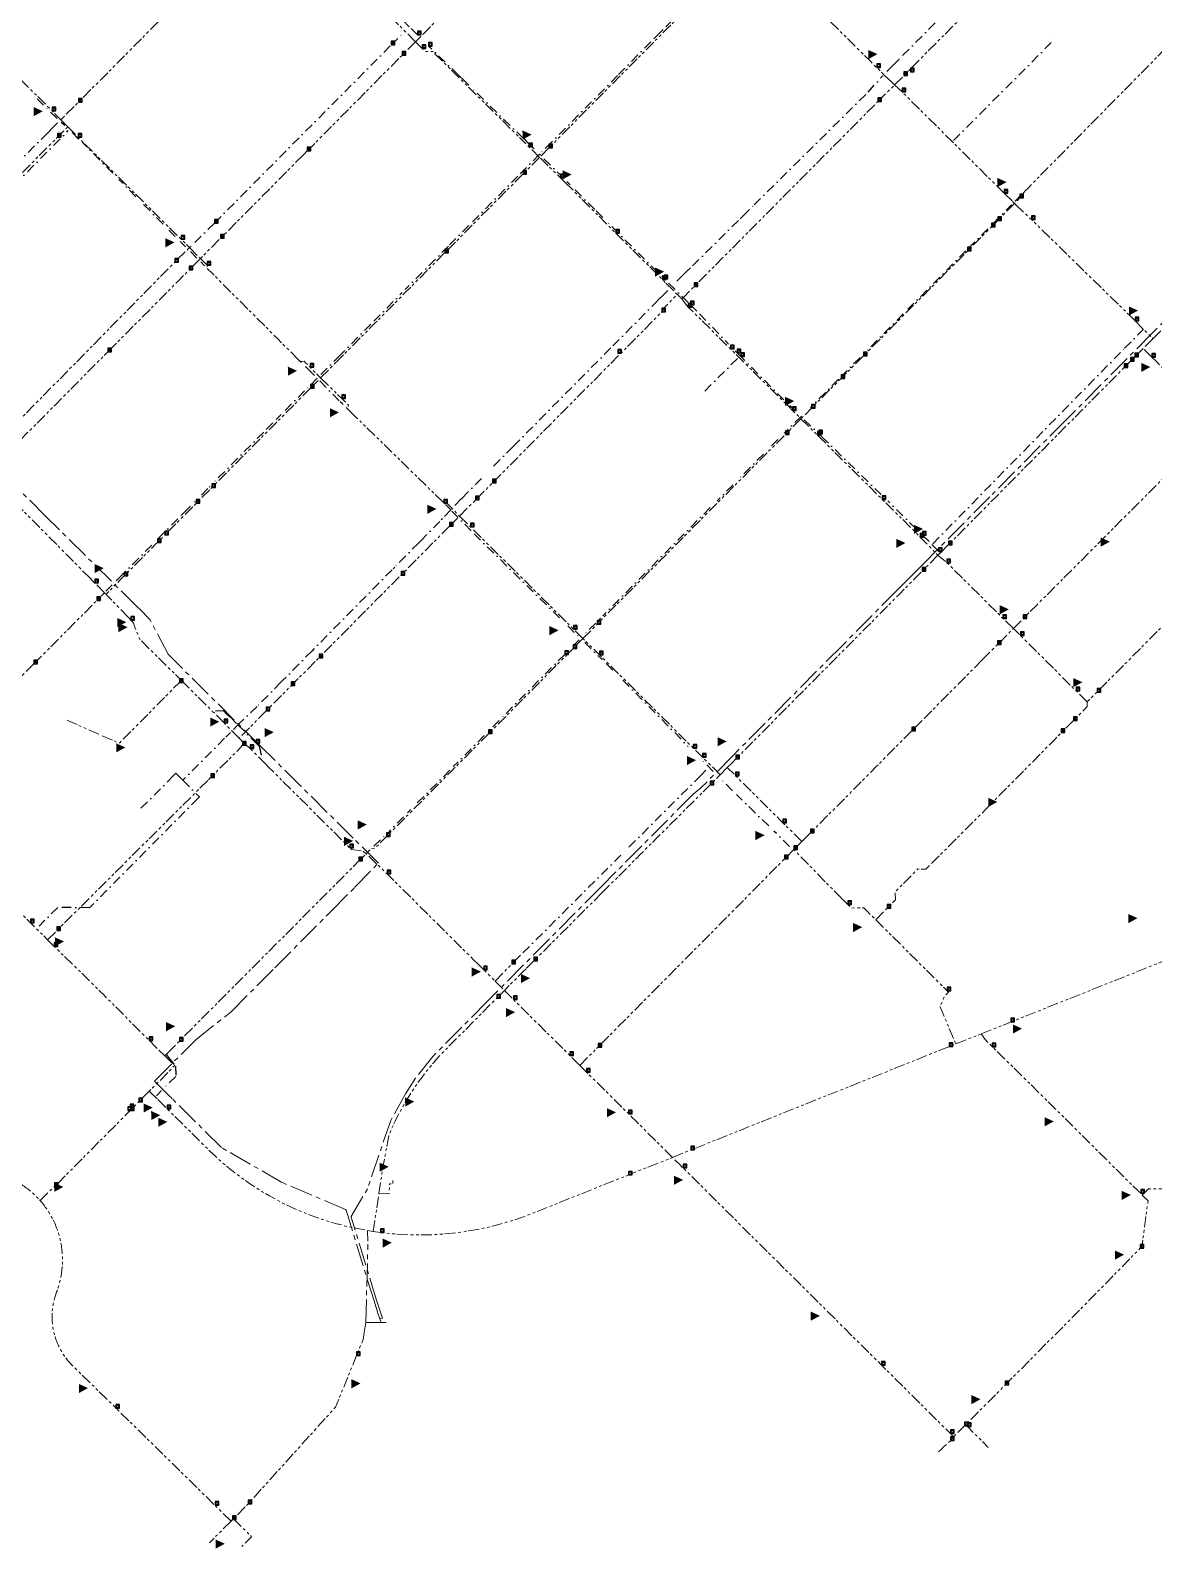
# Model space of a CAD drawing. Header units: millimetres. Extents: x 489358 to 493084, y 5457635 to 5460242.
# Drawn here: x 490658 to 491272, y 5457635 to 5458465 of the extents above; entities that cross this region are included whole.
import ezdxf

# ---------------------------------------------------------------- set-up
doc = ezdxf.new("R2010")
doc.units = ezdxf.units.MM
doc.header["$LTSCALE"] = 10
for name, pattern in [('CENTER', [2, 1.25, -0.25, 0.25, -0.25]), ('DASHDOT', [1, 0.5, -0.25, 0, -0.25]), ('PIPE', [1.305, 0.6, -0.15, 0.15, -0.15, 0.15, -0.105])]:
    doc.linetypes.add(name, pattern=pattern)
for name, color, linetype in [('Abandoned Mains', 10, 'Continuous'), ('Control Valves', 10, 'Continuous'), ('DFPS Mains', 10, 'Continuous'), ('Distribution Mains', 10, 'Continuous'), ('Hydrants', 10, 'Continuous'), ('Transmission Mains', 10, 'Continuous')]:
    doc.layers.add(name, color=color, linetype=linetype)

# ---------------------------------------------------------------- blocks, each defined once
blk = doc.blocks.new('SUPPLYPOINT')
at = {"linetype": 'Continuous'}
h = blk.add_hatch(color=256, dxfattribs=at)
h.paths.add_polyline_path([(0, 3.90525), (0, 0), (3.90525, 0), (3.90525, 3.90525)])
h.paths.add_polyline_path([(3.254375, 1.952625, -1), (0.650875, 1.952625, -1)], flags=16)
blk.add_lwpolyline([(0, 0), (3.90525, 0), (3.90525, 3.90525), (0, 3.90525)], close=True)
blk.add_circle((1.952625, 1.952625), 1.30175)
blk = doc.blocks.new('DAR')
blk.add_solid([(-2.25, 0.34), (-2.24, -0.41), (0, 0)])

msp = doc.modelspace()

# ---------------------------------------------------------------- linework, layer by layer
at = {"layer": 'Abandoned Mains', "color": 40, "linetype": 'DASHDOT', "lineweight": -3, "true_color": 0xffaa00}
for points in [[(491173.543, 5458490.43, 0), (491132.422, 5458448.881, 0), (491129.386, 5458445.814, 0), (491124.968, 5458441.354, 0)], [(490869.388, 5458462.31, 0), (490864.838, 5458466.76, 0), (490860.088, 5458471.51, 0), (490859.438, 5458472.15, 0)], [(490747.59, 5458348.832, 0), (490758.442, 5458359.511, 0), (490854.988, 5458456.859, 0), (490861.054, 5458462.956, 0)], [(490998.488, 5458460.099, 0), (491000.036, 5458461.662, 0), (491005.009, 5458466.666, 0), (491008.744, 5458470.425, 0)], [(490897.478, 5458434.77, 0), (490894.858, 5458437.32, 0), (490891.718, 5458440.38, 0), (490875.438, 5458456.26, 0)], [(490996.958, 5458458.555, 0), (490978.657, 5458440.087, 0), (490942.688, 5458403.811, 0), (490936.039, 5458397.111, 0)], [(491162.287, 5458404.564, 0), (491218.821, 5458461.248, 0)], [(491045.667, 5458361.844, 0), (491047.176, 5458363.337, 0), (491053.348, 5458369.443, 0), (491115.686, 5458431.114, 0), (491123.651, 5458439.964, 0)], [(490927.188, 5458405.809, 0), (490899.363, 5458432.931, 0)], [(490665.029, 5458423.865, 0), (490660.932, 5458427.929, 0)], [(490672.334, 5458416.616, 0), (490667.914, 5458421.003, 0)], [(490672.672, 5458414.24, 0), (490670.244, 5458411.812, 0)], [(490676.567, 5458412.785, 0), (490674.544, 5458414.412, 0)], [(490670.244, 5458411.812, 0), (490667.245, 5458408.762, 0), (490557.448, 5458299.909, 0)], [(490641.883, 5458373.186, 0), (490670.545, 5458402.062, 0), (490678.42, 5458409.983, 0)], [(490684.017, 5458405.318, 0), (490678.902, 5458410.578, 0)], [(490927.565, 5458405.441, 0), (490927.188, 5458405.809, 0)], [(490927.565, 5458405.441, 0), (490928.889, 5458404.151, 0), (490929.539, 5458403.511, 0)], [(490702.838, 5458386.706, 0), (490686.149, 5458403.624, 0)], [(490936.039, 5458397.111, 0), (490924.239, 5458385.161, 0), (490899.012, 5458359.759, 0)], [(490929.539, 5458403.511, 0), (490936.039, 5458397.111, 0)], [(490936.039, 5458397.111, 0), (490936.514, 5458396.634, 0)], [(490949.139, 5458383.961, 0), (490937.141, 5458396.005, 0)], [(490715.494, 5458373.88, 0), (490706.118, 5458383.381, 0)], [(490951.482, 5458381.652, 0), (490951.055, 5458382.074, 0)], [(490951.908, 5458381.23, 0), (490951.482, 5458381.652, 0)], [(490952.839, 5458380.311, 0), (490951.908, 5458381.23, 0)], [(490970.587, 5458362.567, 0), (490966.199, 5458366.951, 0), (490952.839, 5458380.311, 0)], [(491196.019, 5458371.534, 0), (491199.683, 5458375.254, 0)], [(490730.288, 5458358.887, 0), (490719.003, 5458370.324, 0)], [(491183.924, 5458359.268, 0), (491194.052, 5458369.524, 0)], [(490736.961, 5458352.125, 0), (490732.318, 5458356.83, 0)], [(490897.491, 5458358.226, 0), (490886.22, 5458346.87, 0), (490862.614, 5458323.1, 0)], [(491000.585, 5458332.586, 0), (490972.449, 5458360.702, 0)], [(491044.74, 5458360.927, 0), (491018.478, 5458334.942, 0)], [(491181.065, 5458356.395, 0), (491170.573, 5458345.835, 0)], [(490742.646, 5458346.443, 0), (490739.63, 5458349.428, 0)], [(490748.793, 5458340.361, 0), (490744.989, 5458344.124, 0)], [(491169.06, 5458344.311, 0), (491137.409, 5458312.4, 0)], [(490752.979, 5458336.172, 0), (490750.93, 5458338.224, 0)], [(491004.512, 5458328.642, 0), (491002.949, 5458330.202, 0)], [(491011.153, 5458327.677, 0), (491013.488, 5458330.012, 0), (491016.088, 5458332.582, 0)], [(491018.478, 5458334.942, 0), (491016.088, 5458332.582, 0)], [(491002.352, 5458318.843, 0), (491004.535, 5458321.038, 0), (491006.188, 5458322.699, 0)], [(491017.321, 5458315.987, 0), (491005.126, 5458328.044, 0)], [(490816.506, 5458276.642, 0), (490826.141, 5458286.36, 0), (490845.47, 5458305.84, 0), (490861.045, 5458321.519, 0)], [(490976.051, 5458292.308, 0), (490998.69, 5458315.162, 0), (491002.352, 5458318.843, 0)], [(491018.539, 5458314.762, 0), (491023.489, 5458309.842, 0), (491039.408, 5458293.355, 0)], [(491134.806, 5458309.778, 0), (491114.63, 5458289.449, 0)], [(491151.04, 5458184.215, 0), (491255.788, 5458291.067, 0), (491266.138, 5458301.467, 0)], [(490974.975, 5458291.222, 0), (490921.591, 5458237.311, 0)], [(491044.419, 5458288.193, 0), (491042.942, 5458289.699, 0)], [(490805.88, 5458283.24, 0), (490805.289, 5458283.82, 0)], [(490809.541, 5458279.61, 0), (490808.121, 5458281.03, 0)], [(491044.174, 5458285.538, 0), (491025.034, 5458266.275, 0)], [(491046.039, 5458286.613, 0), (491044.419, 5458288.193, 0)], [(491069.649, 5458262.815, 0), (491046.039, 5458286.613, 0)], [(491111.223, 5458286.013, 0), (491101.817, 5458276.532, 0)], [(490809.541, 5458279.61, 0), (490814.541, 5458274.66, 0), (490807.641, 5458267.76, 0), (490797.08, 5458257.108, 0)], [(490816.005, 5458273.167, 0), (490826.691, 5458262.26, 0)], [(491099.384, 5458274.08, 0), (491084.139, 5458258.714, 0)], [(490828.751, 5458260.222, 0), (490827.991, 5458260.96, 0), (490827.104, 5458261.839, 0)], [(490831.334, 5458257.701, 0), (490830.404, 5458258.609, 0)], [(491074.239, 5458258.214, 0), (491072.919, 5458259.534, 0)], [(490790.223, 5458250.2, 0), (490785.328, 5458245.259, 0), (490757.878, 5458217.555, 0)], [(490794.881, 5458254.89, 0), (490793.473, 5458253.47, 0), (490792.063, 5458252.051, 0)], [(491079.157, 5458253.891, 0), (491069.792, 5458244.663, 0)], [(491080.77, 5458251.948, 0), (491088.74, 5458244.265, 0), (491090.34, 5458242.695, 0), (491122.693, 5458211.126, 0)], [(491066.35, 5458241.198, 0), (491060.351, 5458235.155, 0)], [(490921.591, 5458237.311, 0), (490908.497, 5458224.194, 0)], [(491058.401, 5458233.191, 0), (491045.192, 5458219.888, 0)], [(490754.745, 5458214.392, 0), (490749.818, 5458209.419, 0)], [(490755.888, 5458215.545, 0), (490755.536, 5458215.19, 0)], [(490904.398, 5458219.882, 0), (490896.892, 5458212.361, 0), (490893.242, 5458208.711, 0)], [(491041.817, 5458216.488, 0), (491033.091, 5458207.696, 0)], [(490747.785, 5458207.367, 0), (490747.433, 5458207.011, 0)], [(490887.534, 5458202.669, 0), (490884.587, 5458205.69, 0)], [(490893.242, 5458208.711, 0), (490887.534, 5458202.669, 0)], [(491142.625, 5458191.695, 0), (491141.891, 5458192.383, 0), (491126.34, 5458207.585, 0)], [(490727.704, 5458187.1, 0), (490740.374, 5458199.886, 0), (490741.078, 5458200.597, 0), (490743.078, 5458202.615, 0), (490745.215, 5458204.773, 0)], [(490887.534, 5458202.669, 0), (490882.992, 5458197.861, 0), (490882.347, 5458197.203, 0)], [(490898.64, 5458191.286, 0), (490887.534, 5458202.669, 0)], [(491029.389, 5458204.004, 0), (490970.644, 5458144.771, 0)], [(490881.522, 5458196.366, 0), (490871.286, 5458186.005, 0)], [(490900.255, 5458189.66, 0), (490948.854, 5458141.896, 0)], [(491144.13, 5458190.195, 0), (491145.44, 5458188.915, 0), (491150.53, 5458183.705, 0), (491154.19, 5458179.966, 0)], [(490724.119, 5458183.481, 0), (490709.338, 5458168.564, 0), (490708.198, 5458167.414, 0), (490703.956, 5458163.171, 0)], [(490870.022, 5458184.725, 0), (490857.586, 5458172.139, 0)], [(490871.286, 5458186.005, 0), (490870.022, 5458184.725, 0)], [(490855.438, 5458169.963, 0), (490811.695, 5458125.685, 0), (490795.815, 5458109.611, 0)], [(490856.94, 5458171.361, 0), (490855.997, 5458170.507, 0)], [(490702.541, 5458161.757, 0), (490698.299, 5458157.514, 0)], [(490951.467, 5458139.289, 0), (490956.822, 5458133.934, 0)], [(490966.765, 5458140.847, 0), (490960.424, 5458134.421, 0)], [(490969.401, 5458143.501, 0), (490968.414, 5458142.518, 0)], [(490957.787, 5458131.754, 0), (490952.48, 5458126.416, 0)], [(490949.793, 5458123.713, 0), (490915.629, 5458089.27, 0)], [(490960.728, 5458130.168, 0), (490970.261, 5458120.922, 0)], [(490972.537, 5458118.653, 0), (490977.755, 5458113.453, 0)], [(490794.746, 5458108.521, 0), (490781.696, 5458095.312, 0), (490771.197, 5458085.213, 0)], [(490795.815, 5458109.611, 0), (490794.746, 5458108.521, 0)], [(490981.511, 5458109.682, 0), (491017.328, 5458073.436, 0)], [(490759.018, 5458092.799, 0), (490763.197, 5458093.112, 0), (490764.688, 5458091.658, 0), (490765.807, 5458090.562, 0), (490766.897, 5458089.512, 0)], [(490766.897, 5458089.512, 0), (490771.197, 5458085.213, 0)], [(490767.074, 5458081.007, 0), (490764.662, 5458078.568, 0)], [(490771.197, 5458085.213, 0), (490768.76, 5458082.718, 0)], [(490771.197, 5458085.213, 0), (490781.147, 5458075.263, 0)], [(490914.032, 5458087.66, 0), (490909.031, 5458082.618, 0)], [(490763.961, 5458077.863, 0), (490741.149, 5458054.915, 0)], [(490781.147, 5458075.263, 0), (490782.897, 5458073.563, 0), (490784.135, 5458067.367, 0)], [(490905.798, 5458079.358, 0), (490888.93, 5458062.354, 0)], [(491030.996, 5458059.699, 0), (491025.161, 5458065.637, 0)], [(490737.249, 5458058.765, 0), (490735.999, 5458057.465, 0), (490716.851, 5458038.216, 0)], [(490737.249, 5458058.765, 0), (490738.149, 5458057.915, 0), (490741.149, 5458054.915, 0)], [(490886.994, 5458060.394, 0), (490867.87, 5458041.122, 0)], [(491026.968, 5458060.419, 0), (491024.194, 5458057.614, 0), (490984.706, 5458018.201, 0)], [(490741.149, 5458054.915, 0), (490750.199, 5458045.864, 0), (490749.349, 5458045.014, 0), (490690.153, 5457985.268, 0), (490672.704, 5457985.418, 0)], [(491041.581, 5458049.215, 0), (491034.817, 5458055.855, 0)], [(491061.301, 5458029.938, 0), (491043.67, 5458047.172, 0)], [(490861.771, 5458034.971, 0), (490853.601, 5458026.732, 0)], [(490865.695, 5458038.93, 0), (490863.891, 5458037.11, 0)], [(490845.521, 5458018.832, 0), (490851.796, 5458024.912, 0)], [(491072.69, 5458018.758, 0), (491064.128, 5458027.174, 0)], [(490926.964, 5457960.57, 0), (490983.291, 5458016.789, 0)], [(490672.704, 5457985.418, 0), (490665.204, 5457977.869, 0), (490662.508, 5457975.172, 0)], [(490731.902, 5457904.967, 0), (490733.232, 5457903.477, 0), (490737.152, 5457898.667, 0), (490737.202, 5457893.067, 0), (490730.857, 5457886.693, 0)], [(490726.708, 5457882.526, 0), (490729.446, 5457885.276, 0)]]:
    msp.add_polyline3d(points, dxfattribs=at)
at = {"layer": 'DFPS Mains', "color": 5, "linetype": 'CENTER', "lineweight": 5}
for points in [[(491287.688, 5458316.22, 0), (491271.216, 5458299.614, 0), (491223.846, 5458251.875, 0), (491182.204, 5458209.912, 0), (491145.308, 5458172.734, 0), (491137.566, 5458164.926, 0)], [(490848.74, 5457760.584, 0), (490847.681, 5457763.591, 0), (490845.6, 5457770.361, 0), (490830.335, 5457820.032, 0), (490830.053, 5457820.345, 0), (490795.204, 5457835.139, 0), (490762.174, 5457854.209, 0), (490735.353, 5457880.823, 0), (490734.691, 5457881.479, 0), (490734.195, 5457881.972, 0), (490725.633, 5457890.469, 0), (490726.015, 5457890.854, 0), (490748.12, 5457913.113, 0), (490767.507, 5457928.38, 0), (490791.316, 5457952.356, 0), (490822.319, 5457983.553, 0), (490834.995, 5457996.322, 0), (490847.95, 5458009.659, 0), (490834.225, 5458023.243, 0), (490805.736, 5458051.589, 0), (490783.406, 5458073.749, 0), (490736.298, 5458120.538, 0), (490732.992, 5458123.819, 0), (490723.034, 5458142.874, 0), (490717.325, 5458148.551, 0), (490716.261, 5458149.608, 0), (490666.268, 5458199.138, 0), (490644.86, 5458220.382, 0)], [(491137.566, 5458164.926, 0), (491131.935, 5458159.248, 0), (491101.589, 5458128.664, 0), (491041.694, 5458068.304, 0), (491024.028, 5458050.511, 0), (491020.081, 5458047.386, 0), (490969.641, 5457996.571, 0), (490912.544, 5457939.057, 0), (490907.614, 5457934.091, 0), (490877.683, 5457903.943, 0), (490868.347, 5457892.085, 0), (490862.709, 5457883.539, 0), (490854.694, 5457868.875, 0), (490842.132, 5457831.897, 0)], [(490848.74, 5457760.584, 0), (490850.137, 5457760.838, 0), (490849.072, 5457764.152, 0), (490847.029, 5457770.799, 0), (490833.088, 5457816.161, 0), (490833.135, 5457816.561, 0), (490842.132, 5457831.897, 0)], [(490848.74, 5457760.584, 0), (490849.312, 5457758.961, 0)]]:
    msp.add_polyline3d(points, dxfattribs=at)
at = {"layer": 'Distribution Mains', "color": 140, "linetype": 'PIPE', "lineweight": 5, "true_color": 0x00aaff, "flags": 128}
for points in [[(490986.767, 5458578.11), (490975.035, 5458566.26), (490960.865, 5458551.97), (490955.411, 5458546.463), (490954.685, 5458545.66), (490940.055, 5458530.98), (490927.607, 5458518.429), (490878.408, 5458468.8), (490877.098, 5458467.48), (490875.839, 5458466.209), (490870.986, 5458461.311)], [(490791.949, 5458534.341), (490785.538, 5458527.858), (490766.357, 5458508.512), (490764.499, 5458506.638), (490749.26, 5458491.279), (490736.661, 5458478.579), (490702.333, 5458443.96), (490684.094, 5458425.56), (490675.301, 5458416.859)], [(490868.313, 5458458.61), (490867.44, 5458459.476), (490857.711, 5458469.124), (490856.783, 5458470.044), (490853.375, 5458473.424), (490837.789, 5458488.881), (490831.742, 5458494.878), (490830.89, 5458495.723), (490828.835, 5458497.761), (490828.054, 5458498.536), (490802.813, 5458523.567), (490801.478, 5458524.891), (490792.694, 5458533.602), (490791.949, 5458534.341)], [(491130.116, 5458435.029), (491135.161, 5458440.109), (491137.979, 5458442.947), (491180.371, 5458485.63), (491180.724, 5458485.985), (491198.299, 5458503.724), (491198.759, 5458505.44), (491200.133, 5458506.798), (491222.529, 5458528.951), (491223.234, 5458529.66), (491230.286, 5458536.751)], [(491053.515, 5458514.196), (491042.956, 5458503.236), (491023.923, 5458484.044), (491021.006, 5458481.102), (491010.422, 5458470.43), (491006.326, 5458466.299), (491000.914, 5458460.842), (490998.631, 5458458.54), (490994.013, 5458453.883), (490980.01, 5458439.762), (490941.164, 5458400.591)], [(491067.327, 5458497.098), (491077.716, 5458486.783), (491116.876, 5458447.894), (491120.336, 5458444.464), (491123.946, 5458440.901)], [(490596.182, 5458492.174), (490613.552, 5458476.46), (490616.504, 5458473.532), (490638.599, 5458451.614), (490660.236, 5458430.15), (490662.883, 5458427.525), (490667.184, 5458423.258), (490669.699, 5458420.763), (490674.41, 5458415.99)], [(490868.313, 5458458.61), (490861.038, 5458451.26), (490811.719, 5458401.569), (490809.919, 5458399.749)], [(490870.986, 5458461.311), (490868.313, 5458458.61)], [(490868.313, 5458458.61), (490871.984, 5458454.969), (490873.756, 5458453.206), (490877.645, 5458453.293), (490891.886, 5458439.127), (490893.931, 5458437.096), (490896.883, 5458434.167), (490926.291, 5458405.046), (490927.641, 5458403.709)], [(491200.75, 5458376.275), (491201.689, 5458377.242), (491202.662, 5458378.23), (491261.109, 5458437.581), (491261.671, 5458438.152), (491277.709, 5458454.442), (491278.06, 5458454.799), (491284.034, 5458460.867)], [(491124.665, 5458440.206), (491123.946, 5458440.901)], [(491128.375, 5458436.683), (491124.665, 5458440.206)], [(491120.962, 5458425.859), (491129.241, 5458434.149), (491130.116, 5458435.029)], [(491130.116, 5458435.029), (491128.375, 5458436.683)], [(491132.002, 5458433.239), (491130.116, 5458435.029)], [(491190.037, 5458375.816), (491188.437, 5458377.406), (491187.657, 5458378.176), (491186.569, 5458379.254), (491161.667, 5458403.934), (491143.97, 5458421.469), (491139.766, 5458425.634), (491137.089, 5458428.287), (491134.186, 5458431.164), (491132.002, 5458433.239)], [(490666.954, 5458421.956), (490666.842, 5458422.067)], [(491013.85, 5458318.006), (491014.837, 5458318.999), (491020.544, 5458324.747), (491051.126, 5458355.541), (491111.991, 5458416.826), (491120.962, 5458425.859)], [(490675.301, 5458416.859), (490674.41, 5458415.99)], [(490674.41, 5458415.99), (490678.238, 5458412.113)], [(490561.518, 5458294.442), (490570.723, 5458303.751), (490597.141, 5458330.365), (490600.781, 5458334.034), (490601.344, 5458334.602), (490601.908, 5458335.17), (490640.005, 5458373.58), (490672.615, 5458406.446), (490677.504, 5458411.374)], [(490677.504, 5458411.374), (490678.238, 5458412.113)], [(490678.238, 5458412.113), (490683.858, 5458406.42), (490684.609, 5458405.676), (490704.922, 5458385.543), (490718.118, 5458372.464), (490732.225, 5458358.482), (490739.185, 5458351.583), (490740.108, 5458350.668), (490744.761, 5458346.049)], [(490806.969, 5458396.779), (490797.307, 5458387.04), (490763.612, 5458353.08), (490761.693, 5458351.15), (490751.466, 5458340.847)], [(490806.969, 5458396.779), (490809.067, 5458398.893), (490809.919, 5458399.749)], [(490936.044, 5458395.387), (490930.199, 5458401.176), (490927.641, 5458403.709)], [(490941.164, 5458400.591), (490936.044, 5458395.387)], [(490936.044, 5458395.387), (490931.806, 5458391.117), (490930.819, 5458390.123), (490927.015, 5458386.291), (490899.06, 5458358.13), (490894.641, 5458353.678), (490886.053, 5458345.027)], [(490950.118, 5458381.632), (490949.649, 5458382.076), (490947.59, 5458384.119), (490936.044, 5458395.387)], [(490950.118, 5458381.632), (490964.776, 5458366.956), (490971.736, 5458359.99), (490977.681, 5458353.981), (491001.544, 5458330.317), (491003.177, 5458328.697), (491005.093, 5458326.651)], [(491190.037, 5458375.816), (491190.437, 5458375.416), (491194.538, 5458371.315)], [(491200.75, 5458376.275), (491199.842, 5458374.638), (491198.498, 5458373.295), (491195.678, 5458370.168)], [(491195.678, 5458370.168), (491186.471, 5458360.889), (491183.442, 5458357.836), (491183.019, 5458357.41), (491182.665, 5458357.053), (491170.359, 5458344.651), (491169.966, 5458344.255), (491169.544, 5458343.83), (491113.096, 5458286.941), (491100.819, 5458274.568), (491084.619, 5458258.241), (491078.92, 5458252.497)], [(491194.538, 5458371.315), (491195.678, 5458370.168)], [(491196.26, 5458369.642), (491195.678, 5458370.168)], [(491196.26, 5458369.642), (491204.937, 5458361.366)], [(491261.597, 5458305.997), (491258.778, 5458308.747), (491236.566, 5458330.457), (491207.114, 5458359.243), (491206.487, 5458359.856), (491204.937, 5458361.366)], [(490745.625, 5458346.899), (490744.761, 5458346.049)], [(490628.2, 5458227.916), (490628.6, 5458228.316), (490673.937, 5458274.364), (490736.744, 5458338.161), (490743.837, 5458345.139)], [(490750.74, 5458340.114), (490744.543, 5458333.861), (490738.522, 5458327.795), (490701.066, 5458290.054)], [(490744.761, 5458346.049), (490743.837, 5458345.139)], [(490744.761, 5458346.049), (490750.74, 5458340.114)], [(490751.466, 5458340.847), (490750.74, 5458340.114)], [(490750.74, 5458340.114), (490754.41, 5458336.471), (490754.468, 5458334.682)], [(490884.01, 5458342.969), (490862.7, 5458321.5), (490846.039, 5458304.716), (490839.935, 5458298.567), (490825.062, 5458283.584)], [(490886.053, 5458345.027), (490884.715, 5458343.679), (490884.01, 5458342.969)], [(490757.423, 5458331.721), (490754.468, 5458334.682)], [(490804.295, 5458284.807), (490792.966, 5458296.145), (490757.423, 5458331.721)], [(491005.093, 5458326.651), (491011.366, 5458320.471)], [(490892.359, 5458199.326), (490901.129, 5458208.178), (490909.786, 5458216.916), (490910.28, 5458217.412), (490910.772, 5458217.909), (490979.729, 5458287.538), (491002.871, 5458310.923), (491003.293, 5458311.349), (491003.57, 5458312.623), (491011.366, 5458320.471)], [(491011.366, 5458320.471), (491013.85, 5458318.006)], [(491013.85, 5458318.006), (491015.829, 5458315.296)], [(491015.829, 5458315.296), (491017.334, 5458313.563), (491022.298, 5458308.644), (491039.855, 5458291.238), (491040.341, 5458290.756), (491040.92, 5458290.182), (491045.23, 5458285.909), (491046.082, 5458285.064), (491046.935, 5458284.219), (491047.503, 5458283.656), (491072.215, 5458259.157), (491074.344, 5458257.043), (491078.92, 5458252.497)], [(491261.597, 5458305.997), (491271.293, 5458296.292)], [(491275.593, 5458300.622), (491271.293, 5458296.292)], [(490701.066, 5458290.054), (490700.432, 5458289.415), (490699.868, 5458288.847), (490699.375, 5458288.35)], [(491265.938, 5458290.917), (491261.449, 5458286.378)], [(491271.293, 5458296.292), (491265.938, 5458290.917)], [(491270.707, 5458286.2), (491265.938, 5458290.917)], [(490633.85, 5458222.316), (490643.05, 5458231.615), (490671.608, 5458260.374), (490690.297, 5458279.203), (490699.375, 5458288.35)], [(490804.295, 5458284.807), (490805.289, 5458283.82), (490807.345, 5458283.904), (490807.983, 5458283.27), (490810.61, 5458280.664), (490816.427, 5458274.891)], [(490816.427, 5458274.891), (490825.062, 5458283.584)], [(491046.039, 5458286.613), (491045.767, 5458286.885)], [(491155.209, 5458179.306), (491159.54, 5458183.666), (491168.35, 5458192.546), (491185.73, 5458210.066), (491191.719, 5458216.102), (491214.948, 5458239.514), (491221.318, 5458245.936), (491221.953, 5458246.577), (491232.459, 5458257.166), (491255.572, 5458280.456)], [(491256.065, 5458280.953), (491255.572, 5458280.456)], [(491258.631, 5458283.539), (491256.065, 5458280.953)], [(491259.476, 5458284.39), (491258.631, 5458283.539)], [(491261.449, 5458286.378), (491259.476, 5458284.39)], [(491270.707, 5458286.2), (491272.978, 5458283.948), (491294.719, 5458262.387), (491307.039, 5458250.168)], [(490810.865, 5458269.281), (490814.88, 5458273.327), (490815.303, 5458273.752), (490816.427, 5458274.891)], [(490816.427, 5458274.891), (490827.93, 5458263.543), (490830.912, 5458260.585), (490831.572, 5458259.93), (490831.334, 5458257.701), (490832.385, 5458256.676)], [(490810.865, 5458269.281), (490796.894, 5458255.194), (490794.815, 5458253.097), (490792.035, 5458250.295), (490757.688, 5458215.661), (490756.913, 5458214.88), (490756.491, 5458214.454), (490755.609, 5458213.565), (490749.593, 5458207.499), (490748.453, 5458206.35), (490747.269, 5458205.156), (490731.701, 5458189.458), (490731.342, 5458189.096), (490730.715, 5458188.464), (490727.553, 5458185.275), (490727.187, 5458184.907), (490726.355, 5458184.068), (490709.02, 5458166.588), (490706.697, 5458164.244), (490699.149, 5458156.623)], [(490832.385, 5458256.676), (490835.691, 5458253.45), (490848.491, 5458240.95), (490883.372, 5458206.871), (490884.021, 5458206.267)], [(491078.92, 5458252.497), (491070.474, 5458243.989), (491061.044, 5458234.49), (491044.069, 5458217.391), (491026.648, 5458199.842), (490970.446, 5458143.226), (490969.6, 5458142.368)], [(491078.92, 5458252.497), (491087.89, 5458243.617), (491089.584, 5458241.938), (491116.311, 5458215.444), (491122.774, 5458209.037), (491123.342, 5458208.474), (491123.91, 5458207.911), (491141.299, 5458190.673), (491142.659, 5458189.325), (491144.151, 5458187.847), (491151.71, 5458180.043), (491152.406, 5458179.325), (491153.799, 5458177.887)], [(491195.041, 5458137.866), (491200.391, 5458143.266), (491207.951, 5458150.846), (491213.235, 5458156.137), (491213.969, 5458156.872), (491224.29, 5458167.206), (491231.343, 5458174.273), (491231.761, 5458174.692), (491232.185, 5458175.116), (491239.8, 5458182.747), (491245.02, 5458187.977), (491269.21, 5458212.217), (491271.07, 5458214.077), (491301.439, 5458244.507), (491302.089, 5458245.167), (491307.039, 5458250.168)], [(490690.549, 5458165.214), (490678.981, 5458176.865), (490633.85, 5458222.316)], [(490884.021, 5458206.267), (490885.294, 5458206.409), (490892.359, 5458199.326)], [(491347.289, 5458210.218), (491342.739, 5458205.718), (491337.19, 5458200.118), (491336.64, 5458199.558), (491330.333, 5458193.211), (491307.61, 5458170.388), (491283.321, 5458145.977), (491265.441, 5458128.007), (491256.841, 5458119.357), (491255.971, 5458118.477), (491240.741, 5458103.167), (491235.392, 5458097.717)], [(490886.924, 5458193.872), (490892.359, 5458199.326)], [(490892.359, 5458199.326), (490898.311, 5458193.431), (490899.519, 5458192.234)], [(490886.924, 5458193.872), (490885.868, 5458192.807), (490861.079, 5458167.816), (490860.376, 5458167.105), (490859.671, 5458166.396), (490816.313, 5458122.7), (490815.543, 5458121.915), (490815.12, 5458121.49), (490800.741, 5458107.003), (490800.107, 5458106.364), (490786.731, 5458092.886)], [(490959.794, 5458132.406), (490954.566, 5458137.579), (490950.805, 5458141.313), (490899.519, 5458192.234)], [(491153.799, 5458177.887), (491145.191, 5458169.215), (491140.809, 5458164.798), (491136.371, 5458160.325), (491132.711, 5458156.635), (491126.493, 5458150.369), (491114.032, 5458137.815), (491110.97, 5458134.73), (491096.203, 5458119.855), (491080.513, 5458104.035), (491061.843, 5458085.223), (491059.163, 5458082.522), (491055.343, 5458078.674), (491043.394, 5458066.614), (491041.281, 5458064.49)], [(491155.209, 5458179.306), (491153.799, 5458177.887)], [(491153.799, 5458177.887), (491154.549, 5458177.142), (491156.606, 5458175.663)], [(491195.041, 5458137.866), (491189.341, 5458143.416), (491188.491, 5458144.256), (491158.741, 5458173.766), (491156.606, 5458175.663)], [(490690.549, 5458165.214), (490691.409, 5458164.354), (490692.689, 5458163.074)], [(490659.702, 5458118.516), (490694.049, 5458153.164), (490698.369, 5458157.441)], [(490698.369, 5458157.441), (490692.689, 5458163.074)], [(490699.149, 5458156.623), (490698.369, 5458157.441)], [(490711.326, 5458143.849), (490699.612, 5458156.137), (490699.149, 5458156.623)], [(490711.326, 5458143.849), (490712.599, 5458142.514)], [(490712.599, 5458142.514), (490713.699, 5458141.414), (490714.049, 5458140.834), (490714.929, 5458138.644), (490717.599, 5458131.964), (490740.285, 5458109.447)], [(490959.794, 5458132.406), (490967.493, 5458140.239), (490969.6, 5458142.368)], [(490959.794, 5458132.406), (490954.384, 5458126.902)], [(491034.766, 5458057.942), (491026.631, 5458066.026), (491025.071, 5458067.577), (491024.148, 5458068.493), (491022.588, 5458070.044), (491020.815, 5458071.807), (491020.105, 5458072.511), (491019.609, 5458073.004), (490980.358, 5458112.009), (490971.917, 5458120.397), (490968.867, 5458123.428), (490959.794, 5458132.406)], [(491178.014, 5458120.691), (491186.391, 5458129.116), (491195.041, 5458137.866)], [(491235.392, 5458097.717), (491229.341, 5458103.767), (491228.691, 5458104.407), (491198.941, 5458134.016), (491195.041, 5458137.866)], [(490954.384, 5458126.902), (490950.868, 5458123.347), (490915.444, 5458087.668), (490908.513, 5458080.696), (490907.954, 5458080.133), (490887.694, 5458059.724), (490867.394, 5458039.273), (490863.772, 5458035.624), (490852.437, 5458024.206), (490846.05, 5458017.773), (490844.101, 5458017.545), (490842.836, 5458016.269)], [(490659.702, 5458118.516), (490649.752, 5458108.617)], [(491178.014, 5458120.691), (491158.453, 5458100.996), (491144.417, 5458086.868)], [(490740.285, 5458109.447), (490739.199, 5458108.349), (490706.633, 5458075.428), (490705.772, 5458075.424), (490696.606, 5458079.465)], [(490740.285, 5458109.447), (490746.56, 5458103.22), (490757.207, 5458092.644)], [(491235.392, 5458097.717), (491235.392, 5458095.167), (491227.892, 5458087.617), (491222.382, 5458082.076), (491221.212, 5458080.886), (491217.593, 5458077.206), (491190.183, 5458049.436), (491187.344, 5458046.556), (491179.994, 5458039.106), (491177.126, 5458036.199), (491148.499, 5458007.672)], [(490763.693, 5458086.253), (490762.018, 5458087.902), (490760.914, 5458088.999), (490757.207, 5458092.644)], [(490786.731, 5458092.886), (490786.308, 5458092.461), (490785.039, 5458091.184), (490783.629, 5458089.766), (490782.36, 5458088.49), (490771.836, 5458077.907)], [(490695.204, 5458080.083), (490679.252, 5458087.116), (490677.891, 5458087.802)], [(490771.836, 5458077.907), (490767.92, 5458081.858), (490763.693, 5458086.253)], [(491139.483, 5458081.902), (491136.973, 5458079.375), (491135.333, 5458077.725), (491120.273, 5458062.555), (491108.874, 5458051.075), (491095.361, 5458037.475), (491084.195, 5458026.226)], [(491144.417, 5458086.868), (491139.483, 5458081.902)], [(490774.679, 5458075.086), (490773.696, 5458074.103), (490771.332, 5458071.364), (490756.535, 5458056.642)], [(490774.679, 5458075.086), (490771.836, 5458077.907)], [(490777.952, 5458072.277), (490774.679, 5458075.086)], [(490786.588, 5458063.509), (490784.478, 5458065.651), (490777.952, 5458072.277)], [(491041.281, 5458064.49), (491038.671, 5458061.855)], [(490756.535, 5458056.642), (490756.11, 5458056.219), (490755.117, 5458055.231)], [(490786.588, 5458063.509), (490787.425, 5458062.659), (490823.779, 5458026.49), (490831.276, 5458019.032), (490832.396, 5458017.912), (490833.246, 5458017.062), (490839.696, 5458016.212)], [(491034.766, 5458057.942), (491032.767, 5458055.925)], [(491038.671, 5458061.855), (491034.766, 5458057.942)], [(491079.458, 5458021.465), (491069.087, 5458031.735), (491067.445, 5458033.361), (491047.464, 5458053.148), (491043.217, 5458057.354), (491038.671, 5458061.855)], [(490667.199, 5457967.687), (490672.284, 5457972.814), (490673.986, 5457974.507), (490755.117, 5458055.231)], [(490970.095, 5457993.314), (490973.053, 5457996.268), (490975.395, 5457998.608), (490976.173, 5457999.385), (490989.169, 5458012.365), (490990.915, 5458014.107), (491000.585, 5458023.759), (491007.347, 5458030.508), (491019.582, 5458042.721), (491029.244, 5458052.364), (491032.767, 5458055.925)], [(491083.491, 5458025.516), (491080.18, 5458022.18)], [(491084.195, 5458026.226), (491083.491, 5458025.516)], [(490732.815, 5457905.975), (490739.201, 5457912.317), (490760.937, 5457934.137), (490767.24, 5457940.465), (490800.582, 5457973.92), (490801.005, 5457974.345), (490811.327, 5457984.702), (490837.346, 5458010.812), (490841.246, 5458014.712)], [(490841.246, 5458014.712), (490839.696, 5458016.212)], [(490841.246, 5458014.712), (490842.139, 5458015.569), (490842.836, 5458016.269)], [(490902.696, 5457954.164), (490899.667, 5457957.164), (490898.807, 5457958.024), (490860.058, 5457996.501), (490852.746, 5458003.762), (490841.246, 5458014.712)], [(491075.036, 5458017.008), (491069.994, 5458011.965), (491066.604, 5458008.583), (491047.738, 5457989.505), (491043.647, 5457985.376), (491032.885, 5457974.515), (491018.275, 5457959.765), (490969.356, 5457910.406)], [(491079.458, 5458021.465), (491075.036, 5458017.008)], [(491101.342, 5457990.145), (491100.886, 5457990.6), (491075.036, 5458017.008)], [(491080.18, 5458022.18), (491079.458, 5458021.465)], [(490628.056, 5458006.62), (490657.855, 5457976.969), (490661.105, 5457973.719), (490667.199, 5457967.687)], [(491119.778, 5457978.692), (491124.283, 5457983.238), (491126.043, 5457985.014), (491130.548, 5457989.559), (491130.373, 5457993.928), (491142.762, 5458006.429), (491147.091, 5458006.251), (491148.499, 5458007.672)], [(490970.095, 5457993.314), (490942.476, 5457965.724), (490935.996, 5457959.254), (490932.996, 5457956.264), (490928.686, 5457951.934)], [(491101.342, 5457990.145), (491102.169, 5457989.319), (491104.501, 5457986.989), (491106.408, 5457985.085), (491113.274, 5457985.163), (491115.401, 5457983.047), (491118.095, 5457980.367), (491119.778, 5457978.692)], [(491119.778, 5457978.692), (491152.3, 5457946.336), (491157.685, 5457940.984), (491158.853, 5457939.83), (491159.552, 5457939.14), (491157.318, 5457936.879), (491154.987, 5457931.154), (491163.247, 5457911.643)], [(490667.199, 5457967.687), (490670.468, 5457964.451), (490671.181, 5457963.749), (490672.174, 5457962.779), (490672.735, 5457962.229), (490696.473, 5457938.978), (490697.493, 5457937.978), (490712.663, 5457922.767), (490717.823, 5457917.602), (490722.752, 5457912.667), (490726.032, 5457909.437), (490728.07, 5457907.438)], [(491177.39, 5457916.311), (491191.744, 5457922.04), (491193.695, 5457922.818), (491197.655, 5457924.398), (491227.845, 5457936.428), (491272.865, 5457954.378), (491276.845, 5457955.968), (491279.995, 5457957.178), (491283.165, 5457958.328), (491286.355, 5457959.428), (491289.564, 5457960.468), (491292.784, 5457961.468), (491296.024, 5457962.408), (491299.283, 5457963.288), (491300.62, 5457963.629), (491301.203, 5457963.778), (491302.543, 5457964.118), (491305.833, 5457964.898), (491309.123, 5457965.618), (491312.433, 5457966.288), (491315.753, 5457966.898), (491318.263, 5457967.318)], [(490911.786, 5457945.144), (490920.946, 5457954.524), (490923.316, 5457956.894)], [(490925.672, 5457959.275), (490923.316, 5457956.894)], [(490902.696, 5457954.164), (490905.516, 5457951.374), (490908.746, 5457948.154), (490910.486, 5457946.434), (490911.786, 5457945.144)], [(490928.686, 5457951.934), (490927.186, 5457950.424), (490916.836, 5457940.014)], [(490848.261, 5457829.051), (490850.129, 5457841.476), (490850.459, 5457843.306), (490850.609, 5457844.146), (490853.599, 5457860.616), (490853.989, 5457861.566), (490855.009, 5457863.926), (490856.069, 5457866.265), (490857.159, 5457868.585), (490858.299, 5457870.885), (490859.479, 5457873.165), (490860.699, 5457875.425), (490861.948, 5457877.665), (490863.248, 5457879.885), (490863.918, 5457880.995), (490864.578, 5457882.075), (490865.958, 5457884.245), (490867.368, 5457886.395), (490868.808, 5457888.515), (490870.298, 5457890.605), (490871.818, 5457892.675), (490873.368, 5457894.715), (490874.968, 5457896.735), (490876.588, 5457898.715), (490878.248, 5457900.675), (490879.948, 5457902.605), (490881.678, 5457904.505), (490883.438, 5457906.365), (490885.228, 5457908.205), (490912.747, 5457935.905), (490916.836, 5457940.014)], [(490911.786, 5457945.144), (490916.836, 5457940.014)], [(490958.047, 5457899.096), (490952.667, 5457904.436), (490925.486, 5457931.425), (490921.806, 5457935.075), (490916.836, 5457940.014)], [(491163.596, 5457910.818), (491177.39, 5457916.311)], [(491177.39, 5457916.311), (491179.552, 5457913.209), (491183.511, 5457909.304), (491211.448, 5457881.742), (491220.933, 5457872.384), (491251.373, 5457842.111), (491260.168, 5457833.365), (491260.903, 5457832.686), (491262.328, 5457831.404), (491263.625, 5457830.174), (491264.434, 5457829.428), (491265.468, 5457828.202)], [(490728.07, 5457907.438), (490731.195, 5457904.343)], [(490958.047, 5457899.096), (490965.477, 5457906.526), (490968.056, 5457909.106), (490969.356, 5457910.406)], [(491008.807, 5457848.697), (491018.797, 5457852.867), (491033.268, 5457858.656), (491065.447, 5457871.53), (491156.246, 5457907.858), (491159.896, 5457909.318), (491163.596, 5457910.818)], [(491163.247, 5457911.643), (491163.596, 5457910.818)], [(490731.195, 5457904.343), (490736.65, 5457898.973), (490722.778, 5457884.993)], [(490732.815, 5457905.975), (490731.195, 5457904.343)], [(491008.807, 5457848.697), (491007.867, 5457849.627), (490989.977, 5457867.397), (490988.837, 5457868.527), (490986.557, 5457870.807), (490986.107, 5457871.247), (490984.957, 5457872.377), (490982.285, 5457875.022), (490981.773, 5457875.529), (490973.787, 5457883.464), (490961.727, 5457895.446), (490958.047, 5457899.096)], [(490722.778, 5457884.993), (490717.075, 5457879.246), (490714.329, 5457876.479), (490713.625, 5457875.769), (490712.71, 5457874.847), (490712.006, 5457874.137), (490673.281, 5457835.111), (490671.028, 5457832.84)], [(490722.778, 5457884.993), (490727.461, 5457880.346)], [(490727.461, 5457880.346), (490732.502, 5457875.367), (490736.136, 5457871.775), (490755.761, 5457852.377), (490759.071, 5457849.237), (490762.461, 5457846.187), (490765.941, 5457843.237), (490769.511, 5457840.387), (490773.151, 5457837.637), (490776.871, 5457834.997), (490780.661, 5457832.467), (490784.531, 5457830.047), (490788.461, 5457827.727), (490792.45, 5457825.527), (490796.51, 5457823.446), (490800.63, 5457821.476), (490804.8, 5457819.636), (490809.02, 5457817.906), (490813.29, 5457816.296), (490817.6, 5457814.816), (490821.96, 5457813.456), (490825.805, 5457812.37), (490826.35, 5457812.216), (490831.88, 5457810.817), (490841.942, 5457808.913)], [(490845.148, 5457808.341), (490849.05, 5457807.717), (490854.38, 5457807.127), (490855.7, 5457807.027), (490860.07, 5457806.677), (490865.77, 5457806.427), (490871.48, 5457806.377), (490877.18, 5457806.517), (490882.88, 5457806.847), (490888.56, 5457807.367), (490894.22, 5457808.087), (490899.849, 5457808.997), (490905.449, 5457810.097), (490910.999, 5457811.387), (490916.509, 5457812.867), (490921.969, 5457814.537), (490927.369, 5457816.387), (490932.699, 5457818.417), (490975.574, 5457835.559), (490981.203, 5457837.809), (490984.599, 5457839.167), (491001.258, 5457845.847), (491008.807, 5457848.697)], [(491162.345, 5457696.128), (491160.616, 5457697.846), (491155.279, 5457703.15), (491154.552, 5457703.872), (491123.013, 5457735.214), (491120.85, 5457737.363), (491117.427, 5457740.764), (491115.232, 5457742.945), (491114.063, 5457744.106), (491107.048, 5457751.077), (491092.54, 5457765.494), (491080.654, 5457777.306), (491079.918, 5457778.037), (491051.046, 5457806.727), (491020.919, 5457836.665), (491017.764, 5457839.8), (491015.471, 5457842.079), (491014.467, 5457843.077), (491012.347, 5457845.187), (491011.167, 5457846.357), (491008.807, 5457848.697)], [(491265.468, 5457828.202), (491268.909, 5457831.555), (491301.473, 5457831.737), (491301.937, 5457832.116), (491304.468, 5457834.182), (491307.123, 5457836.263), (491307.812, 5457836.786), (491309.072, 5457837.743), (491311.419, 5457839.463), (491313.801, 5457841.144), (491316.21, 5457842.783), (491318.643, 5457844.376), (491321.105, 5457845.927), (491323.599, 5457847.439), (491326.114, 5457848.904), (491328.652, 5457850.324), (491331.221, 5457851.702), (491333.811, 5457853.035), (491336.481, 5457854.348)], [(490652.912, 5457833.913), (490653.597, 5457833.471), (490654.292, 5457833.002), (490654.976, 5457832.523), (490655.651, 5457832.034), (490656.32, 5457831.531), (490656.987, 5457831.01), (490657.634, 5457830.487), (490658.276, 5457829.949), (490658.909, 5457829.399), (490659.529, 5457828.841), (490660.144, 5457828.269), (490660.748, 5457827.685), (490661.34, 5457827.095), (490661.92, 5457826.495), (490662.493, 5457825.881), (490663.053, 5457825.26)], [(490663.053, 5457825.26), (490671.028, 5457832.84)], [(490848.261, 5457829.051), (490853.859, 5457828.886), (490854.029, 5457834.346), (490855.859, 5457834.286), (490855.909, 5457836.106)], [(490663.053, 5457825.26), (490663.822, 5457824.365), (490664.367, 5457823.705), (490664.904, 5457823.028), (490665.422, 5457822.353), (490665.936, 5457821.658), (490666.437, 5457820.955), (490666.918, 5457820.255), (490667.394, 5457819.534), (490667.855, 5457818.81), (490668.306, 5457818.075), (490668.737, 5457817.341), (490669.158, 5457816.597), (490669.569, 5457815.841), (490669.964, 5457815.08), (490670.35, 5457814.308), (490670.721, 5457813.527), (490671.073, 5457812.754), (490671.417, 5457811.962), (490671.746, 5457811.171), (490672.059, 5457810.373), (490672.36, 5457809.568), (490672.648, 5457808.754), (490672.916, 5457807.947), (490673.176, 5457807.13), (490673.421, 5457806.298), (490673.648, 5457805.479), (490673.864, 5457804.645), (490674.066, 5457803.8), (490674.249, 5457802.974), (490674.419, 5457802.135), (490674.579, 5457801.281), (490674.72, 5457800.429), (490674.844, 5457799.59), (490674.957, 5457798.743), (490675.054, 5457797.885), (490675.136, 5457797.028), (490675.202, 5457796.179), (490675.256, 5457795.32), (490675.292, 5457794.453), (490675.314, 5457793.605), (490675.32, 5457792.984), (490675.314, 5457791.884), (490675.292, 5457791.03), (490675.255, 5457790.166), (490675.202, 5457789.31), (490675.134, 5457788.452), (490675.051, 5457787.601), (490674.954, 5457786.749), (490674.841, 5457785.899), (490674.716, 5457785.055), (490674.573, 5457784.2), (490674.415, 5457783.353), (490674.245, 5457782.52), (490674.058, 5457781.674), (490673.857, 5457780.842), (490673.645, 5457780.018), (490673.412, 5457779.178), (490673.17, 5457778.364), (490672.913, 5457777.545), (490672.637, 5457776.725), (490672.355, 5457775.929), (490672.089, 5457775.213), (490672.066, 5457775.13), (490671.886, 5457774.646), (490671.668, 5457774.026), (490671.458, 5457773.395), (490671.263, 5457772.769), (490671.075, 5457772.134), (490670.904, 5457771.507), (490670.738, 5457770.866), (490670.587, 5457770.224), (490670.446, 5457769.584), (490670.313, 5457768.926), (490670.195, 5457768.279), (490670.091, 5457767.643), (490669.992, 5457766.978), (490669.907, 5457766.325), (490669.836, 5457765.686), (490669.772, 5457765.014), (490669.723, 5457764.364), (490669.683, 5457763.712), (490669.656, 5457763.038), (490669.641, 5457762.381), (490669.636, 5457761.727), (490669.644, 5457761.07), (490669.661, 5457760.414), (490669.691, 5457759.758), (490669.732, 5457759.105), (490669.786, 5457758.435), (490669.851, 5457757.781), (490669.927, 5457757.127), (490670.014, 5457756.479), (490670.113, 5457755.826), (490670.224, 5457755.171), (490670.423, 5457754.145), (490670.619, 5457753.248), (490670.774, 5457752.606), (490670.946, 5457751.944), (490671.121, 5457751.324), (490671.306, 5457750.703), (490671.508, 5457750.067), (490671.716, 5457749.448), (490671.942, 5457748.815), (490672.172, 5457748.205), (490672.408, 5457747.605), (490672.668, 5457746.982), (490672.933, 5457746.377), (490673.207, 5457745.778), (490673.496, 5457745.178), (490673.786, 5457744.599), (490674.092, 5457744.014), (490674.401, 5457743.447), (490674.73, 5457742.867), (490675.064, 5457742.303), (490675.414, 5457741.733), (490675.768, 5457741.181), (490676.137, 5457740.626), (490676.513, 5457740.086), (490676.889, 5457739.559), (490677.286, 5457739.024), (490677.686, 5457738.503), (490678.1, 5457737.987), (490678.515, 5457737.484), (490678.953, 5457736.976), (490679.382, 5457736.493), (490679.824, 5457736.011), (490680.288, 5457735.524), (490680.688, 5457735.118), (490691.267, 5457724.74), (490704.06, 5457712.242)], [(490845.148, 5457808.341), (490848.261, 5457829.051)], [(491265.468, 5457828.202), (491268.635, 5457825.007), (491265.943, 5457805.253), (491265.227, 5457799.995), (491264.381, 5457799.143), (491260.885, 5457795.622), (491258.345, 5457793.027), (491231.686, 5457765.793), (491228.078, 5457762.16), (491227.528, 5457761.606), (491226.963, 5457761.037), (491194.621, 5457728.469), (491190.607, 5457724.426), (491179.971, 5457713.716), (491168.832, 5457702.66)], [(490841.942, 5457808.913), (490845.148, 5457808.341)], [(490841.942, 5457808.913), (490842.218, 5457800.28)], [(490840.245, 5457753.118), (490839.644, 5457749.264), (490836.061, 5457740.473), (490832.409, 5457731.512), (490831.729, 5457729.844), (490824.591, 5457712.333), (490821.338, 5457708.732), (490781.85, 5457665.031), (490781.314, 5457664.438), (490780.912, 5457663.993), (490776.824, 5457659.469), (490769.151, 5457651.737)], [(490704.939, 5457711.383), (490704.51, 5457711.802), (490704.06, 5457712.242)], [(490767.441, 5457650.012), (490758.643, 5457658.643), (490704.939, 5457711.383)], [(491168.832, 5457702.66), (491168.275, 5457702.099), (491162.345, 5457696.128)], [(491168.832, 5457702.66), (491169.929, 5457701.636), (491181.336, 5457690.28)], [(491154.058, 5457687.784), (491155.366, 5457689.031), (491156.071, 5457689.703), (491156.721, 5457690.311), (491160.629, 5457693.968), (491162.345, 5457696.128)], [(490767.441, 5457650.012), (490759.555, 5457642.065), (490757.795, 5457640.291), (490755.612, 5457638.092)], [(490768.305, 5457650.885), (490767.441, 5457650.012)], [(490768.728, 5457651.311), (490768.305, 5457650.885)], [(490769.151, 5457651.737), (490768.728, 5457651.311)], [(490768.728, 5457651.311), (490769.508, 5457650.537), (490778.665, 5457641.451), (490773.382, 5457636.127)]]:
    msp.add_lwpolyline(points, dxfattribs=at)
at = {"layer": 'Transmission Mains', "color": 176, "linetype": 'CENTER', "lineweight": 9, "true_color": 0x00007e}
for points in [[(490841.091, 5457758.554, 0), (490841.622, 5457778.215, 0), (490842.218, 5457800.28, 0)], [(490840.244, 5457753.118, 0), (490841.091, 5457758.554, 0)], [(490841.091, 5457758.554, 0), (490852.161, 5457758.504, 0)]]:
    msp.add_polyline3d(points, dxfattribs=at)

# ---------------------------------------------------------------- block references
at = {"layer": 'Control Valves', "color": 10, "xscale": 0.5121311055616196, "yscale": 0.5121311055845195, "zscale": 100000000}
for p in [(490869.388, 5458462.31), (490854.988, 5458456.859), (490871.984, 5458454.969), (490875.438, 5458456.26), (490861.038, 5458451.26), (491120.336, 5458444.464), (491135.161, 5458440.109), (491138.831, 5458442.101), (491134.186, 5458431.164), (490669.699, 5458420.763), (490684.094, 5458425.56), (491120.962, 5458425.859), (490672.615, 5458406.446), (490683.858, 5458406.42), (490809.067, 5458398.893), (490930.199, 5458401.176), (490941.164, 5458400.591), (490927.015, 5458386.291), (490947.59, 5458384.119), (491190.037, 5458375.816), (491198.498, 5458373.295), (491204.937, 5458361.366), (490758.442, 5458359.511), (490977.681, 5458353.981), (491183.019, 5458357.41), (491186.471, 5458360.889), (490740.108, 5458350.668), (490761.693, 5458351.16), (490736.744, 5458338.161), (490754.41, 5458336.471), (490884.292, 5458343.253), (491169.966, 5458344.255), (490744.543, 5458333.861), (491003.177, 5458328.697), (491004.239, 5458328.912), (491020.544, 5458324.747), (491017.334, 5458313.563), (491018.539, 5458314.762), (491002.871, 5458310.923), (491261.597, 5458305.997), (490700.15, 5458289.131), (490978.877, 5458288.383), (491040.341, 5458290.756), (491044.089, 5458288.513), (491046.039, 5458286.613), (491113.096, 5458286.941), (490810.61, 5458280.664), (491255.572, 5458280.456), (491259.124, 5458284.036), (491261.449, 5458286.378), (491270.707, 5458286.2), (491100.819, 5458274.568), (490810.865, 5458269.281), (490827.93, 5458263.543), (491074.344, 5458257.043), (491084.619, 5458258.241), (491070.474, 5458243.989), (491087.89, 5458243.617), (491088.74, 5458244.265), (490756.913, 5458214.88), (490910.28, 5458217.412), (490748.453, 5458206.35), (490883.792, 5458206.461), (490901.129, 5458208.178), (491123.342, 5458208.474), (490731.342, 5458189.096), (490886.924, 5458193.872), (490898.311, 5458193.431), (491144.151, 5458187.847), (491145.44, 5458188.915), (490727.187, 5458184.907), (491154.19, 5458179.966), (491159.54, 5458183.666), (491158.741, 5458173.766), (490692.972, 5458162.792), (490709.02, 5458166.588), (490860.376, 5458167.105), (491145.191, 5458169.215), (490694.049, 5458153.164), (490712.599, 5458142.514), (490954.566, 5458137.579), (490967.493, 5458140.239), (491189.341, 5458143.416), (491200.391, 5458143.266), (491186.391, 5458129.116), (491198.941, 5458134.016), (490815.543, 5458121.915), (490949.793, 5458123.713), (490954.384, 5458126.902), (490968.867, 5458123.428), (490659.702, 5458118.516), (490739.199, 5458108.349), (490800.388, 5458106.648), (491229.341, 5458103.767), (491240.741, 5458103.117), (490786.731, 5458092.886), (491227.892, 5458087.617), (490763.693, 5458086.253), (490908.236, 5458080.417), (491139.483, 5458081.902), (491221.092, 5458081.016), (490773.696, 5458074.103), (490777.952, 5458072.277), (490781.147, 5458075.263), (491020.105, 5458072.511), (491025.071, 5458067.577), (491043.394, 5458066.614), (490756.322, 5458056.43), (491043.217, 5458057.354), (491029.244, 5458052.364), (491069.087, 5458031.735), (490852.437, 5458024.206), (491084.195, 5458026.226), (490832.396, 5458017.912), (491075.033, 5458017.011), (490837.346, 5458010.812), (491069.994, 5458011.965), (490852.746, 5458003.762), (491104.501, 5457986.989), (491126.043, 5457985.014), (490657.855, 5457976.969), (490672.284, 5457972.814), (490670.854, 5457964.069), (490920.946, 5457954.524), (490932.996, 5457956.264), (490905.516, 5457951.374), (491158.853, 5457939.83), (490912.747, 5457935.905), (490921.806, 5457935.075), (491193.695, 5457922.818), (490722.752, 5457912.667), (490739.201, 5457912.317), (490968.066, 5457909.116), (491159.896, 5457909.318), (491183.511, 5457909.304), (490952.667, 5457904.436), (490961.727, 5457895.446), (490710.96, 5457874.496), (490712.311, 5457875.861), (490712.516, 5457874.333), (490717.075, 5457879.246), (490732.502, 5457875.367), (490984.727, 5457872.607), (491018.797, 5457852.867), (490984.599, 5457839.167), (491014.467, 5457843.077), (490671.028, 5457832.84), (491264.655, 5457829.224), (490849.05, 5457807.717), (491264.381, 5457799.143), (490836.061, 5457740.473), (491122.999, 5457735.2), (491190.607, 5457724.426), (490704.51, 5457711.802), (491160.616, 5457697.846), (491168.275, 5457702.099), (491169.929, 5457701.636), (491160.629, 5457693.968), (490758.782, 5457658.784), (490776.824, 5457659.469), (490768.305, 5457650.885)]:
    msp.add_blockref('SUPPLYPOINT', p, dxfattribs=at)
at = {"layer": 'Hydrants', "color": 1, "xscale": 2.217371762314368, "yscale": 6.667291191439385}
for p in [(491120.736, 5458451.814), (490664.543, 5458420.595), (490931.724, 5458407.829), (490953.591, 5458386.053), (491191.287, 5458381.866), (490736.544, 5458348.921), (491004.16, 5458332.933), (491263.126, 5458311.649), (490803.472, 5458278.731), (491269.877, 5458280.82), (491075.246, 5458262.207), (490826.428, 5458256.017), (490879.742, 5458203.261), (491145.616, 5458192.307), (491136.022, 5458184.619), (491247.74, 5458185.317), (490697.849, 5458170.864), (491192.541, 5458148.366), (490710.204, 5458141.363), (490710.899, 5458138.614), (490946.441, 5458136.915), (491232.741, 5458108.517), (490761.03, 5458086.938), (490790.808, 5458081.22), (490709.66, 5458072.857), (491038.337, 5458076.177), (491021.598, 5458065.922), (491186.244, 5458043.066), (490841.665, 5458030.725), (490834.196, 5458021.762), (491059.049, 5458024.928), (491262.828, 5457979.551), (491112.417, 5457974.661), (490676.143, 5457966.813), (490904.001, 5457950.345), (490930.846, 5457946.764), (490922.697, 5457928.175), (490736.951, 5457920.467), (491199.745, 5457919.168), (490724.589, 5457876.014), (490728.775, 5457871.86), (490867.588, 5457879.285), (490977.838, 5457873.426), (490732.618, 5457868.215), (491217.072, 5457868.47), (490853.589, 5457843.656), (490675.764, 5457832.646), (491014.494, 5457836.506), (491259.22, 5457828.255), (490855.3, 5457802.167), (491255.526, 5457795.617), (491089.295, 5457762.226), (490689.251, 5457722.709), (490838.246, 5457725.268), (491177.063, 5457716.603), (490764.006, 5457637.645)]:
    msp.add_blockref('DAR', p, dxfattribs=at)

doc.saveas('drawing.dxf')
